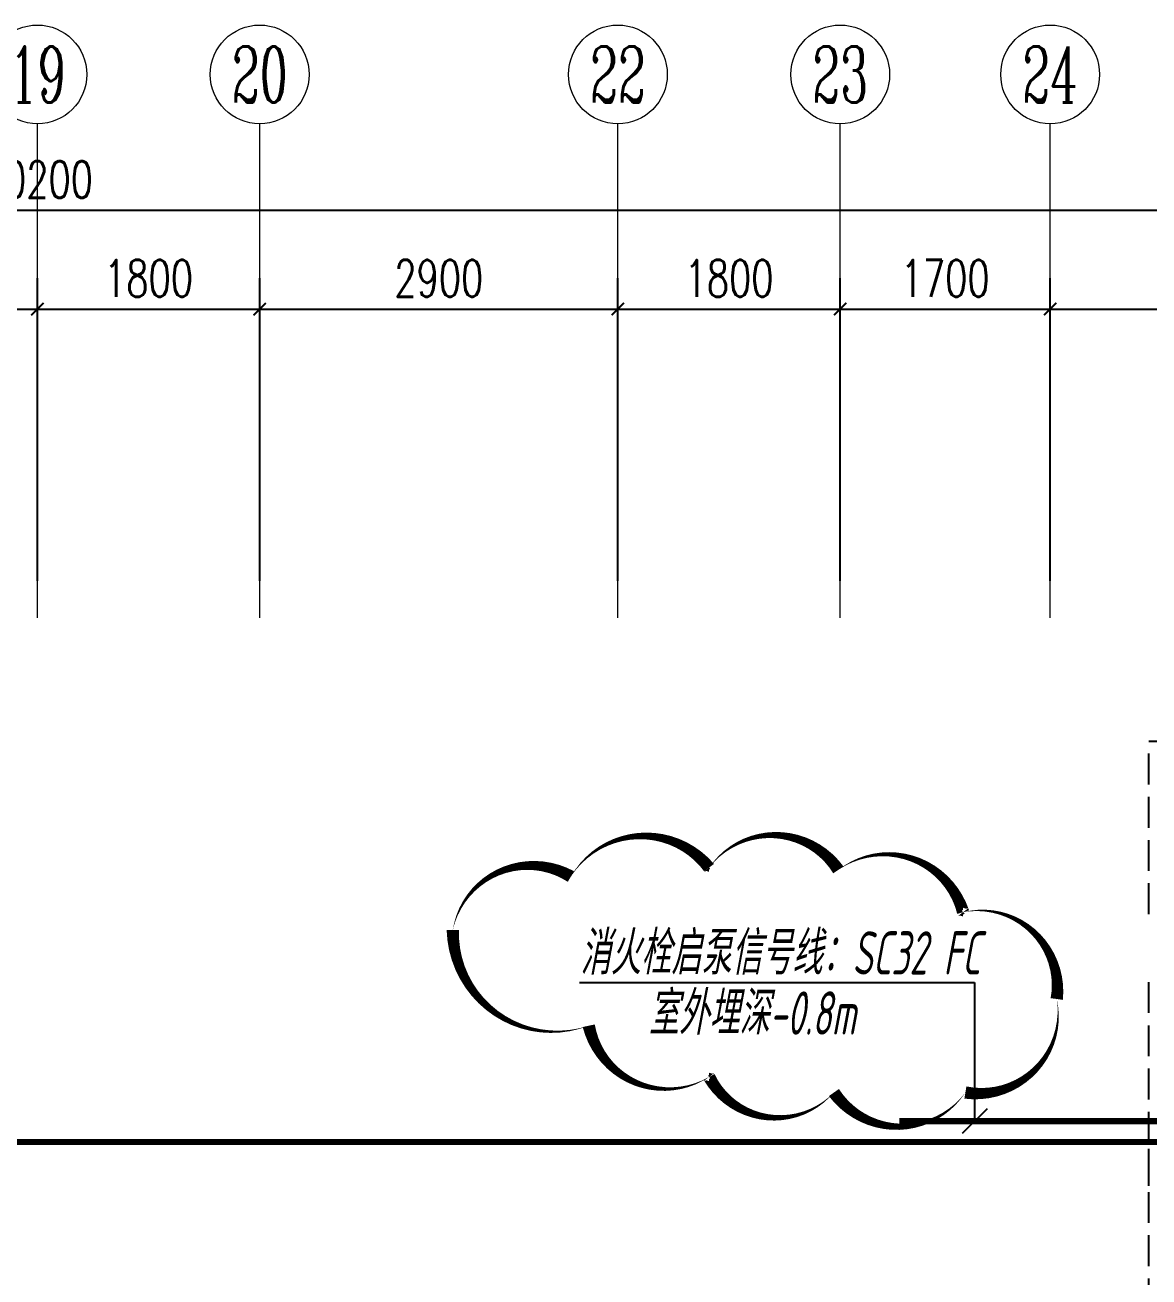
# Model space of a CAD drawing. Extents: x 3753737 to 4713801, y -857380 to 24339.
# Drawn here: x 4065813 to 4074913, y -729448 to -719310 of the extents above; entities that cross this region are included whole.
import ezdxf
from ezdxf.enums import TextEntityAlignment as Align

# ---------------------------------------------------------------- set-up
doc = ezdxf.new("R2010")
doc.units = 0
doc.header["$LTSCALE"] = 1000
doc.header["$MEASUREMENT"] = 0
doc.linetypes.add('DASH', pattern=[0.35, 0.25, -0.1])
doc.layers.get('0').update_dxf_attribs({"linetype": 'CONTINUOUS'})
doc.layers.get('Defpoints').update_dxf_attribs({"linetype": 'CONTINUOUS'})
for name, color, linetype in [('!!电气', 1, 'CONTINUOUS'), ('DIM-照明', 7, 'CONTINUOUS'), ('WIRE-消防', 4, 'CONTINUOUS'), ('卫生间', 6, 'CONTINUOUS')]:
    doc.layers.add(name, color=color, linetype=linetype)
doc.layers.add('AXIS', color=114, linetype='CONTINUOUS', lineweight=20)
doc.layers.add('AXIS_TEXT', color=7, linetype='CONTINUOUS', lineweight=20)
doc.styles.add('_TCH_AXIS', font='COMPLEX', dxfattribs={"bigfont": 'GBCBIG'})
doc.styles.add('_TCH_DIM_T3', font='SIMPLEX.shx', dxfattribs={"width": 0.7058823529411765, "bigfont": 'GBCBIG.shx'})
doc.styles.add('COMPLEX', font='COMPLEX')
doc.styles.add('HZTXT', font='gbeitc.shx', dxfattribs={"width": 0.8, "height": 400, "bigfont": 'hztxt.shx'})
doc.dimstyles.new('_TCH_ARCH&&100', dxfattribs={"dimtxt": 297.5, "dimasz": 100, "dimexe": 250, "dimexo": 300, "dimgap": 100, "dimtad": 1, "dimdec": 0, "dimzin": 0, "dimdsep": 46, "dimtxsty": '_TCH_DIM_T3', "dimblk": 'ARCHTICK', "dimcen": 0.09, "dimclrt": 7, "dimazin": 2, "dimtfac": 1, "dimtdec": 0, "dimtix": 1, "dimtmove": 2, "dimatfit": 3, "dimfxl": 1, "dimtolj": 1, "dimtzin": 0, "dimarcsym": 0})

# ---------------------------------------------------------------- blocks, each defined once
blk = doc.blocks.new('A$C148B7D8E')
at = {"layer": '卫生间', "color": 252, "linetype": 'DASH'}
for points in [[(16100.0017727029, 13999.99896146997), (16100.00177205505, 15399.99869960139), (7700.000186217541, 15399.9987034885), (7700.00259226287, 10799.99731380143), (7300.000010908523, 10799.99611648254), (7300.000007618219, 10000.0000001312), (900.0000073142583, 10000.00000001432), (900.000007365481, 9000.024217333877), (-899.9999926876626, 9000.024321453297), (-899.9999969094642, -900.0000000767177), (1750.000030706404, -899.999999850872), (1750.000019971107, -2099.999998709653), (23449.99997818546, -2099.999804583029), (23449.9999782659, -899.9999998953426), (25100.00000309735, -900.0000000060536)], [(25100.00001387362, 9000.000000234693), (24300.000012615, 8999.999999744818), (24300.00001265825, 9999.999486896675), (17900.00007322442, 10000.00313585217), (17900.00053483504, 10799.99883184384), (16100.00177418371, 10800.00121225836), (16100.00177353586, 12199.99896151782)]]:
    blk.add_lwpolyline(points, dxfattribs=at)
blk = doc.blocks.new('_ArchTick')
at = {"color": 0, "linetype": 'ByBlock', "const_width": 0.15}
blk.add_lwpolyline([(-0.5, -0.5), (0.5, 0.5)], dxfattribs=at)
blk = doc.blocks.new('*D607')
at = {"layer": 'AXIS', "color": 0, "lineweight": -2, "transparency": 16777216}
for p, q in [((-100.0000000027944, 17799.99999756366), (-100.0000000027942, 21049.99999882327)), ((50099.99999930075, 17799.99999756366), (50099.99999930075, 21049.99999882327)), ((-100.0000000027942, 20799.99999882327), (50099.99999930075, 20799.99999882327))]:
    blk.add_line(p, q, dxfattribs=at)
at = {"layer": 'Defpoints', "color": 0, "transparency": 16777216}
for p in [(50099.99999930075, 20799.99999882327), (-100.0000000027944, 17499.99999756366), (50099.99999930075, 17499.99999756366)]:
    blk.add_point(p, dxfattribs=at)
at = {"layer": 'AXIS', "color": 0, "lineweight": -2, "transparency": 16777216, "xscale": 100, "yscale": 100, "zscale": 100, "rotation": 180}
blk.add_blockref('_ArchTick', (-100.0000000027942, 20799.99999882327), dxfattribs=at)
at = {"layer": 'AXIS', "color": 0, "lineweight": -2, "transparency": 16777216, "xscale": 100, "yscale": 100, "zscale": 100}
blk.add_blockref('_ArchTick', (50099.99999930075, 20799.99999882327), dxfattribs=at)
at = {"layer": 'AXIS', "color": 7, "transparency": 16777216, "insert": (24999.99999964898, 21048.74999882327), "char_height": 297.5, "attachment_point": 5, "style": '_TCH_DIM_T3'}
blk.add_mtext('\\A1;50200', dxfattribs=at)
blk = doc.blocks.new('*D619')
at = {"layer": 'AXIS', "color": 0, "lineweight": -2, "transparency": 16777216}
for p, q in [((23200.00000053406, 17799.99999882316), (23200.00000053406, 20249.99999882316)), ((24999.99999964924, 17799.99999882316), (24999.99999964924, 20249.99999882316)), ((23200.00000053406, 19999.99999882316), (24999.99999964924, 19999.99999882316))]:
    blk.add_line(p, q, dxfattribs=at)
at = {"layer": 'Defpoints', "color": 0, "transparency": 16777216}
for p in [(24999.99999964924, 19999.99999882316), (23200.00000053406, 17499.99999882316), (24999.99999964924, 17499.99999882316)]:
    blk.add_point(p, dxfattribs=at)
at = {"layer": 'AXIS', "color": 0, "lineweight": -2, "transparency": 16777216, "xscale": 100, "yscale": 100, "zscale": 100, "rotation": 180}
blk.add_blockref('_ArchTick', (23200.00000053406, 19999.99999882316), dxfattribs=at)
at = {"layer": 'AXIS', "color": 0, "lineweight": -2, "transparency": 16777216, "xscale": 100, "yscale": 100, "zscale": 100}
blk.add_blockref('_ArchTick', (24999.99999964924, 19999.99999882316), dxfattribs=at)
at = {"layer": 'AXIS', "color": 7, "transparency": 16777216, "insert": (24100.00000009165, 20248.74999882316), "char_height": 297.5, "attachment_point": 5, "style": '_TCH_DIM_T3'}
blk.add_mtext('\\A1;1800', dxfattribs=at)
blk = doc.blocks.new('_AXISO')
blk.add_circle((0, 0), 0.5)
at = {"layer": 'AXIS_TEXT', "style": 'COMPLEX', "width": 1.041666666666667}
blk.add_attdef('A', text='', height=0.56, dxfattribs=at).set_placement((-0.25, -0.28), (0.25, -0.28), align=Align.FIT)
blk = doc.blocks.new('*D627')
at = {"layer": 'AXIS', "color": 0, "lineweight": -2, "transparency": 16777216}
for p, q in [((33199.99999838584, 17799.99999841314), (33199.99999838584, 20249.99999834063)), ((36099.99999899155, 17799.99999826813), (36099.99999899155, 20249.99999834063)), ((33199.99999838584, 19999.99999834063), (36099.99999899155, 19999.99999834063))]:
    blk.add_line(p, q, dxfattribs=at)
at = {"layer": 'Defpoints', "color": 0, "transparency": 16777216}
for p in [(36099.99999899155, 19999.99999834063), (33199.99999838584, 17499.99999841314), (36099.99999899155, 17499.99999826813)]:
    blk.add_point(p, dxfattribs=at)
at = {"layer": 'AXIS', "color": 0, "lineweight": -2, "transparency": 16777216, "xscale": 100, "yscale": 100, "zscale": 100, "rotation": 180}
blk.add_blockref('_ArchTick', (33199.99999838584, 19999.99999834063), dxfattribs=at)
at = {"layer": 'AXIS', "color": 0, "lineweight": -2, "transparency": 16777216, "xscale": 100, "yscale": 100, "zscale": 100}
blk.add_blockref('_ArchTick', (36099.99999899155, 19999.99999834063), dxfattribs=at)
at = {"layer": 'AXIS', "color": 7, "transparency": 16777216, "insert": (34649.9999986887, 20248.74999834063), "char_height": 297.5, "attachment_point": 5, "style": '_TCH_DIM_T3'}
blk.add_mtext('\\A1;2900', dxfattribs=at)
blk = doc.blocks.new('*D628')
at = {"layer": 'AXIS', "color": 0, "lineweight": -2, "transparency": 16777216}
for p, q in [((31499.99999952322, 17799.99999849814), (31499.99999952322, 20249.99999845564)), ((33199.99999838584, 17799.99999841314), (33199.99999838584, 20249.99999845564)), ((31499.99999952322, 19999.99999845564), (33199.99999838584, 19999.99999845564))]:
    blk.add_line(p, q, dxfattribs=at)
at = {"layer": 'Defpoints', "color": 0, "transparency": 16777216}
for p in [(33199.99999838584, 19999.99999845564), (31499.99999952322, 17499.99999849814), (33199.99999838584, 17499.99999841314)]:
    blk.add_point(p, dxfattribs=at)
at = {"layer": 'AXIS', "color": 0, "lineweight": -2, "transparency": 16777216, "xscale": 100, "yscale": 100, "zscale": 100, "rotation": 180}
blk.add_blockref('_ArchTick', (31499.99999952322, 19999.99999845564), dxfattribs=at)
at = {"layer": 'AXIS', "color": 0, "lineweight": -2, "transparency": 16777216, "xscale": 100, "yscale": 100, "zscale": 100}
blk.add_blockref('_ArchTick', (33199.99999838584, 19999.99999845564), dxfattribs=at)
at = {"layer": 'AXIS', "color": 7, "transparency": 16777216, "insert": (32349.99999895453, 20248.74999845564), "char_height": 297.5, "attachment_point": 5, "style": '_TCH_DIM_T3'}
blk.add_mtext('\\A1;1700', dxfattribs=at)
blk = doc.blocks.new('*D629')
at = {"layer": 'AXIS', "color": 0, "lineweight": -2, "transparency": 16777216}
for p, q in [((29699.9999988731, 17799.99999858815), (29699.9999988731, 20249.99999854315)), ((31499.99999952322, 17799.99999849814), (31499.99999952322, 20249.99999854315)), ((29699.9999988731, 19999.99999854315), (31499.99999952322, 19999.99999854315))]:
    blk.add_line(p, q, dxfattribs=at)
at = {"layer": 'Defpoints', "color": 0, "transparency": 16777216}
for p in [(31499.99999952322, 19999.99999854315), (29699.9999988731, 17499.99999858815), (31499.99999952322, 17499.99999849814)]:
    blk.add_point(p, dxfattribs=at)
at = {"layer": 'AXIS', "color": 0, "lineweight": -2, "transparency": 16777216, "xscale": 100, "yscale": 100, "zscale": 100, "rotation": 180}
blk.add_blockref('_ArchTick', (29699.9999988731, 19999.99999854315), dxfattribs=at)
at = {"layer": 'AXIS', "color": 0, "lineweight": -2, "transparency": 16777216, "xscale": 100, "yscale": 100, "zscale": 100}
blk.add_blockref('_ArchTick', (31499.99999952322, 19999.99999854315), dxfattribs=at)
at = {"layer": 'AXIS', "color": 7, "transparency": 16777216, "insert": (30599.99999919816, 20248.74999854315), "char_height": 297.5, "attachment_point": 5, "style": '_TCH_DIM_T3'}
blk.add_mtext('\\A1;1800', dxfattribs=at)
blk = doc.blocks.new('*D630')
at = {"layer": 'AXIS', "color": 0, "lineweight": -2, "transparency": 16777216}
for p, q in [((26799.99999876361, 17799.99999873316), (26799.99999876361, 20249.99999866066)), ((29699.9999988731, 17799.99999858815), (29699.9999988731, 20249.99999866066)), ((26799.99999876361, 19999.99999866066), (29699.9999988731, 19999.99999866066))]:
    blk.add_line(p, q, dxfattribs=at)
at = {"layer": 'Defpoints', "color": 0, "transparency": 16777216}
for p in [(29699.9999988731, 19999.99999866066), (26799.99999876361, 17499.99999873316), (29699.9999988731, 17499.99999858815)]:
    blk.add_point(p, dxfattribs=at)
at = {"layer": 'AXIS', "color": 0, "lineweight": -2, "transparency": 16777216, "xscale": 100, "yscale": 100, "zscale": 100, "rotation": 180}
blk.add_blockref('_ArchTick', (26799.99999876361, 19999.99999866066), dxfattribs=at)
at = {"layer": 'AXIS', "color": 0, "lineweight": -2, "transparency": 16777216, "xscale": 100, "yscale": 100, "zscale": 100}
blk.add_blockref('_ArchTick', (29699.9999988731, 19999.99999866066), dxfattribs=at)
at = {"layer": 'AXIS', "color": 7, "transparency": 16777216, "insert": (28249.99999881836, 20248.74999866066), "char_height": 297.5, "attachment_point": 5, "style": '_TCH_DIM_T3'}
blk.add_mtext('\\A1;2900', dxfattribs=at)
blk = doc.blocks.new('*D631')
at = {"layer": 'AXIS', "color": 0, "lineweight": -2, "transparency": 16777216}
for p, q in [((24999.99999964842, 17799.99999882316), (24999.99999964842, 20249.99999877816)), ((26799.99999876361, 17799.99999873316), (26799.99999876361, 20249.99999877816)), ((24999.99999964842, 19999.99999877816), (26799.99999876361, 19999.99999877816))]:
    blk.add_line(p, q, dxfattribs=at)
at = {"layer": 'Defpoints', "color": 0, "transparency": 16777216}
for p in [(26799.99999876361, 19999.99999877816), (24999.99999964842, 17499.99999882316), (26799.99999876361, 17499.99999873316)]:
    blk.add_point(p, dxfattribs=at)
at = {"layer": 'AXIS', "color": 0, "lineweight": -2, "transparency": 16777216, "xscale": 100, "yscale": 100, "zscale": 100, "rotation": 180}
blk.add_blockref('_ArchTick', (24999.99999964842, 19999.99999877816), dxfattribs=at)
at = {"layer": 'AXIS', "color": 0, "lineweight": -2, "transparency": 16777216, "xscale": 100, "yscale": 100, "zscale": 100}
blk.add_blockref('_ArchTick', (26799.99999876361, 19999.99999877816), dxfattribs=at)
at = {"layer": 'AXIS', "color": 7, "transparency": 16777216, "insert": (25899.99999920601, 20248.74999877816), "char_height": 297.5, "attachment_point": 5, "style": '_TCH_DIM_T3'}
blk.add_mtext('\\A1;1800', dxfattribs=at)
blk = doc.blocks.new('A$C5F341E43')
at = {"layer": 'AXIS'}
for p, q in [((24999.99999964889, 17499.99999883026), (24999.99999964889, 21499.99999883026)), ((26799.99999876413, 17499.99999874004), (26799.9999989654, 21499.99999874004)), ((29699.9999988731, 17499.99999859522), (29699.99999907202, 21499.99999859522)), ((31499.99999952316, 17499.99999935692), (31499.99999972209, 21499.99999935692)), ((33199.99999838602, 17499.99999836949), (33199.99999858729, 21499.99999836949))]:
    blk.add_line(p, q, dxfattribs=at)
at = {"layer": '卫生间', "color": 252, "linetype": 'DASH'}
blk.add_line((33999.99822580628, 12899.99895269284), (33999.99822663981, 14599.99895264499), dxfattribs=at)
at = {"color": 252, "xscale": -1}
blk.add_blockref('A$C148B7D8E', (50099.99999934249, 1099.99999117502), dxfattribs=at)
at = {"layer": 'AXIS'}
ref = blk.add_blockref('_AXISO', (24999.99999964889, 21899.99999883026), dxfattribs=dict(at, xscale=800, yscale=800, zscale=800))
ref.add_attrib('A', '19', dxfattribs={"layer": 'AXIS_TEXT', "height": 452.5483399593904, "style": '_TCH_AXIS', "width": 0.7241379310344885}).set_placement((24773.72582966919, 21673.72582885056), (25226.27416962859, 21673.72582885056), align=Align.FIT)
ref = blk.add_blockref('_AXISO', (26799.99999898553, 21899.99999874004), dxfattribs=dict(at, xscale=800, yscale=800, zscale=800))
ref.add_attrib('A', '20', dxfattribs={"layer": 'AXIS_TEXT', "height": 452.5483399593904, "style": '_TCH_AXIS', "width": 0.6176470588235342}).set_placement((26573.72582900583, 21673.72582876034), (27026.27416896522, 21673.72582876034), align=Align.FIT)
ref = blk.add_blockref('_AXISO', (29699.99999909192, 21899.99999859522), dxfattribs=dict(at, xscale=800, yscale=800, zscale=800))
ref.add_attrib('A', '22', dxfattribs={"layer": 'AXIS_TEXT', "height": 452.5483399593904, "style": '_TCH_AXIS', "width": 0.6176470588235342}).set_placement((29473.72582911222, 21673.72582861552), (29926.27416907161, 21673.72582861552), align=Align.FIT)
ref = blk.add_blockref('_AXISO', (31499.99999974198, 21899.99999935692), dxfattribs=dict(at, xscale=800, yscale=800, zscale=800))
ref.add_attrib('A', '23', dxfattribs={"layer": 'AXIS_TEXT', "height": 452.5483399593904, "style": '_TCH_AXIS', "width": 0.6176470588235342}).set_placement((31273.72582976228, 21673.72582937722), (31726.27416972168, 21673.72582937722), align=Align.FIT)
ref = blk.add_blockref('_AXISO', (33199.99999860741, 21899.99999836949), dxfattribs=dict(at, xscale=800, yscale=800, zscale=800))
ref.add_attrib('A', '24', dxfattribs={"layer": 'AXIS_TEXT', "height": 452.5483399593904, "style": '_TCH_AXIS', "width": 0.5833333333333379}).set_placement((32973.72582862771, 21673.72582838979), (33426.27416858711, 21673.72582838979), align=Align.FIT)
for p1, p2, distance, text, picture, middle in [((-100.0000000027944, 17499.99999756366), (50099.99999930075, 17499.99999756366), 3300.00000125961, '50200', '*D607', (24999.99999964898, 21048.74999882327)), ((23200.00000053406, 17499.99999882316), (24999.99999964924, 17499.99999882316), 2500, '1800', '*D619', (24100.00000009165, 20248.74999882316)), ((24999.99999964842, 17499.99999882316), (26799.99999876361, 17499.99999873316), 2500.000000044998, '1800', '*D631', (25899.99999920601, 20248.74999877816)), ((26799.99999876361, 17499.99999873316), (29699.9999988731, 17499.99999858815), 2500.0000000725086, '2900', '*D630', (28249.99999881836, 20248.74999866066)), ((29699.9999988731, 17499.99999858815), (31499.99999952322, 17499.99999849814), 2500.000000045009, '1800', '*D629', (30599.99999919816, 20248.74999854315)), ((31499.99999952322, 17499.99999849814), (33199.99999838584, 17499.99999841314), 2500.000000042502, '1700', '*D628', (32349.99999895453, 20248.74999845564)), ((33199.99999838584, 17499.99999841314), (36099.99999899155, 17499.99999826813), 2500.0000000725013, '2900', '*D627', (34649.9999986887, 20248.74999834063))]:
    dim = blk.add_aligned_dim(p1=p1, p2=p2, distance=distance, text=text, dimstyle='_TCH_ARCH&&100', dxfattribs=at)
    dim.commit()
    dim.dimension.update_dxf_attribs({"geometry": picture, "text_midpoint": middle})

msp = doc.modelspace()

# ---------------------------------------------------------------- linework, layer by layer
at = {"layer": '!!电气'}
for p, q in [((4070302.872511496, -727062.6820066492), (4073502.059174292, -727062.6820066492)), ((4073502.059174292, -727062.6820066492), (4073502.059174292, -728186.3799819127)), ((4073603.366814299, -728085.6889233999), (4073400.751534285, -728287.0710404254))]:
    msp.add_line(p, q, dxfattribs=at)
at = {"layer": '!!电气', "color": 6}
msp.add_lwpolyline([(4069276.893297235, -726637.8762335037, 0, 100, -0.52056705), (4070233.26367343, -726205.0906793901, 0, 100, -0.52056705), (4070233.26367343, -726205.0906793901, 0, 100, -0.52056705), (4071352.035870501, -726132.9597537048, 0, 100, -0.52056705), (4071352.035870502, -726132.9597537048, 0, 100, -0.52056705), (4072398.628516348, -726150.993502832, 0, 100, -0.52056705), (4072398.628516348, -726150.993502832, 0, 100, -0.52056705), (4073409.13355596, -726493.6143821325, 0, 100, -0.52056705), (4073409.133555959, -726493.6143821327, 0, 100, -0.52056705), (4074167.010166292, -727196.8898898608, 0, 100, -0.52056705), (4074167.010166292, -727196.8898898608, 0, 100, -0.52056705), (4073427.178443767, -727954.2625741472, 0, 100, -0.52056705), (4073427.178443767, -727954.2625741472, 0, 100, -0.52056705), (4072362.538740736, -727954.2625741472, 0, 100, -0.52056705), (4072362.538740736, -727954.2625741472, 0, 100, -0.52056705), (4071352.035870501, -727828.0344719035, 0, 100, -0.52056705), (4071352.035870502, -727828.0344719035, 0, 100, -0.52056705), (4070377.620606499, -727413.2826669175, 0, 100, -0.52056705), (4070377.620606499, -727413.2826669175, 0, 100, -0.52056705), (4069276.893297235, -726637.8762335038, 0, 0, 0)], format="xyseb", dxfattribs=at)
at = {"layer": 'WIRE-消防', "linetype": 'Continuous', "const_width": 50}
for points in [[(4076326.667405955, -728186.3799819127), (4072892.362930946, -728186.3799819127)], [(4055500.221927783, -728355.2299334174), (4076326.667405955, -728355.2299334174)]]:
    msp.add_lwpolyline(points, dxfattribs=at)

# ---------------------------------------------------------------- block references
at = {"layer": '!!电气'}
msp.add_blockref('A$C5F341E43', (4040913.44466722, -741610.1698715077), dxfattribs=at)

# ---------------------------------------------------------------- texts
at = {"layer": 'DIM-照明', "color": 7, "style": 'HZTXT', "width": 0.7}
for s, p in [('消火栓启泵信号线：SC32 FC', (4070306.867631997, -726998.6734200914, 1500)), ('室外埋深-0.8m', (4070859.918341686, -727485.4900379931, 1500))]:
    msp.add_text(s, height=350, dxfattribs=at).set_placement(p)

doc.saveas('drawing.dxf')
